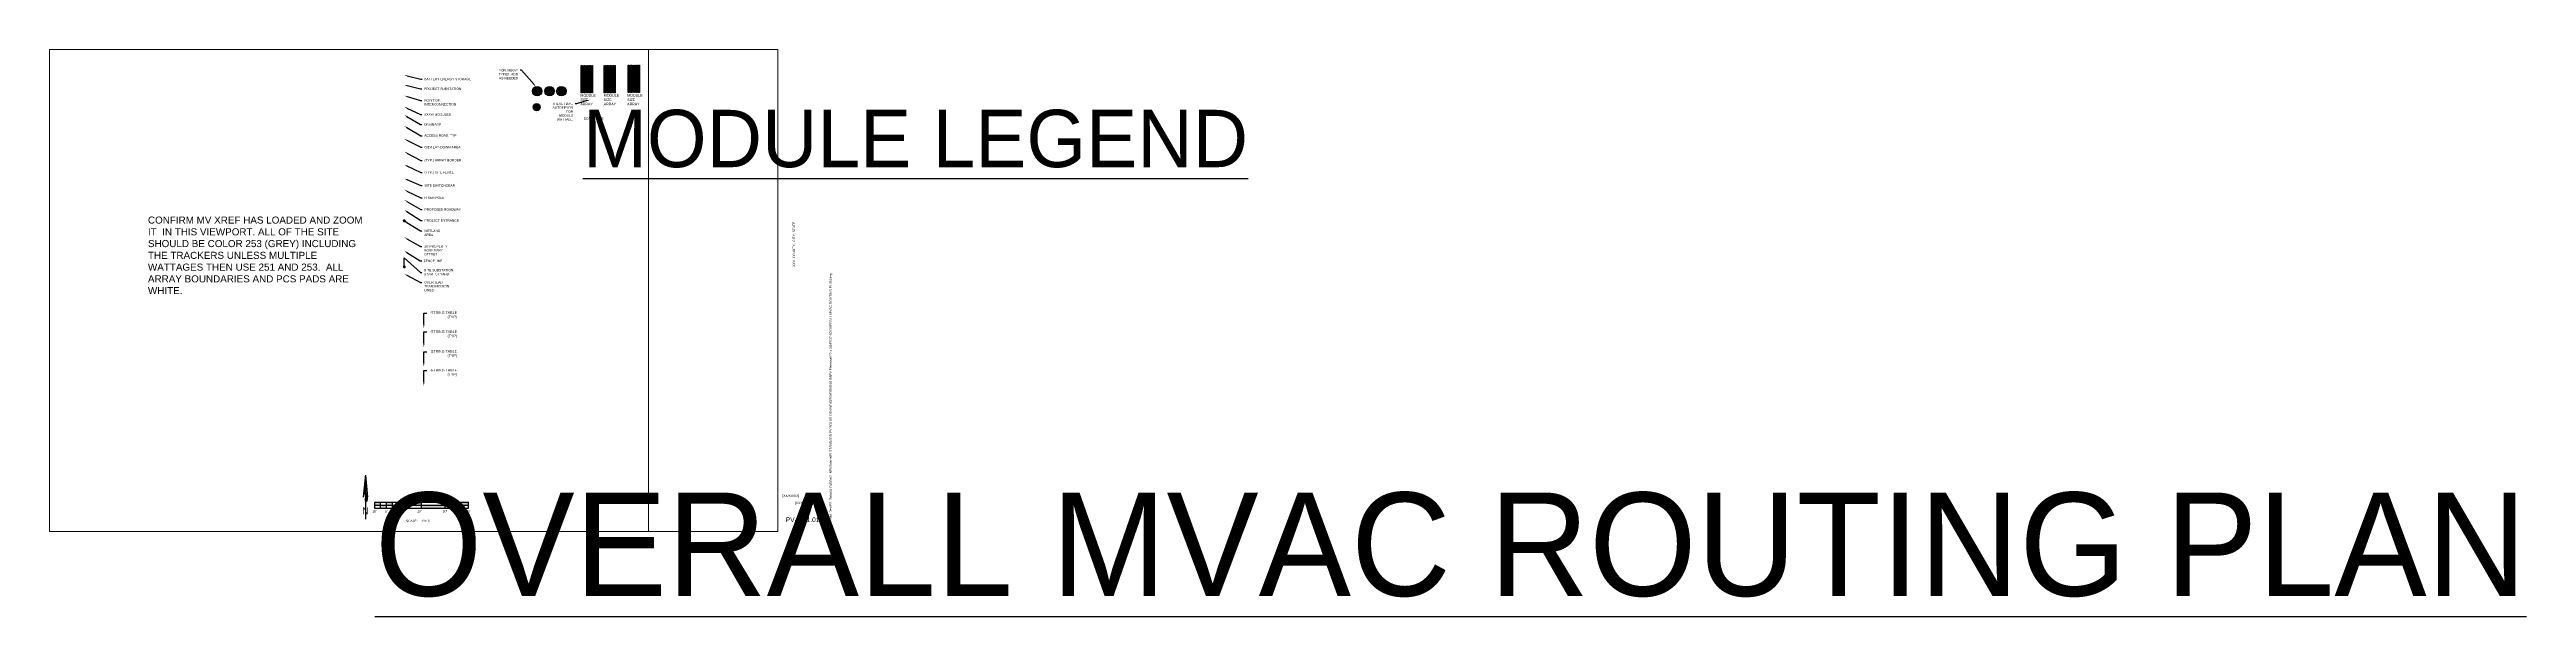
# Paper-space layout 'PV02-00 OVERALL MVAC ROUTING PLAN' of a CAD drawing. Header units: feet. Extents: x 0 to 105, y -4 to 21.
import ezdxf
from ezdxf import colors
from ezdxf.entities.mleader import LeaderData, LeaderLine
from ezdxf.enums import TextEntityAlignment as Align
from ezdxf.math import Vec2, Vec3

# ---------------------------------------------------------------- set-up
doc = ezdxf.new("R2018")
doc.units = ezdxf.units.FT
doc.header["$MEASUREMENT"] = 0
for name, color, linetype in [('G-ANNO-TEXT', 1, 'Continuous'), ('G-ANNO-TTBL', 1, 'Continuous'), ('JINKO 535', 253, 'Continuous'), ('JINKO 540', 250, 'Continuous'), ('RISEN', 251, 'Continuous')]:
    doc.layers.add(name, color=color, linetype=linetype)
doc.layers.add('G-NPLT', color=67, linetype='Continuous', plot=False)
doc.layers.add('VP', color=31, linetype='Continuous', plot=False)
doc.styles.add('NEI-A', font='arial.ttf')
doc.styles.get("Standard").update_dxf_attribs({"font": 'arial.ttf'})

# ---------------------------------------------------------------- blocks, each defined once
blk = doc.blocks.new('ARRAY_LETTER')
h = blk.add_hatch(color=255)
h.dxf.hatch_style = 1
edge = h.paths.add_edge_path()
edge.add_arc((0, 0), 0.2, 0, 360)
at = {"layer": 'G-ANNO-TEXT'}
blk.add_circle((0, 0), 0.2, dxfattribs=at)
at = {"layer": 'G-ANNO-TEXT', "style": 'NEI-A'}
blk.add_attdef('ARRAY_LETTER', text='', height=0.13, dxfattribs=at).set_placement((0, 0), align=Align.MIDDLE_CENTER)
blk = doc.blocks.new('PV - LEGEND CALLOUT')
h = blk.add_hatch(color=255)
h.dxf.hatch_style = 1
edge = h.paths.add_edge_path()
edge.add_arc((0, 0), 0.15625, 0, 360)
at = {"layer": 'Defpoints', "color": 2}
for p, q in [((0, 0.24375), (0, 0.24375)), ((0, -0.24375), (0, -0.24375))]:
    blk.add_line(p, q, dxfattribs=at)
at = {"layer": 'G-ANNO-TEXT', "linetype": 'Continuous'}
blk.add_circle((0, 0), 0.15625, dxfattribs=at)
at = {"layer": 'G-ANNO-TEXT', "style": 'NEI-A'}
blk.add_attdef('PV_LEGEND_CALLOUT', text='', height=0.125, dxfattribs=at).set_placement((0, 0), align=Align.MIDDLE_CENTER)
blk.add_attdef('PV_LEGEND_DESCRIPTION', text='', height=0.1, dxfattribs=at).set_placement((0.625, 0), align=Align.MIDDLE_LEFT)
blk = doc.blocks.new('_Dot')
at = {"color": 0, "linetype": 'ByBlock', "lineweight": -2}
blk.add_line((-0.5, 0), (-1, 0), dxfattribs=at)
at = {"color": 0, "linetype": 'ByBlock', "const_width": 0.5}
blk.add_lwpolyline([(-0.25, 0, 1), (0.25, 0, 1)], format="xyb", close=True, dxfattribs=at)
blk = doc.blocks.new('TITLE NAME W_O SCALE')
at = {"lineweight": 30, "flags": 104}
blk.add_attdef('TITLE_NAME', text='', height=0.2, dxfattribs=at).set_placement((-0.03, 0.21), align=Align.BOTTOM_LEFT)
at = {"style": 'NEI-A'}
for tag, p in [('SCALE:', (0, 0)), ('1"_=_', (0.56, 0))]:
    blk.add_attdef(tag, text='', height=0.1, dxfattribs=at).set_placement(p, align=Align.BOTTOM_LEFT)
blk = doc.blocks.new('SUB_BLOCK-SCALE_1')
h = blk.add_hatch(color=256)
h.dxf.hatch_style = 1
h.paths.add_polyline_path([(-2, 0.12), (-2, 0), (-1.75, 0), (-1.75, 0.12)])
h.paths.add_polyline_path([(-1.75, 0), (-1.75, -0.12), (-1.5, -0.12), (-1.5, 0)])
h.paths.add_polyline_path([(-1.25, 0.12), (-1.5, 0.12), (-1.5, 0), (-1.25, 0)])
h.paths.add_polyline_path([(-1.25, 0), (-1.25, -0.12), (-1, -0.12), (-1, 0)])
h.paths.add_polyline_path([(0, 0), (0, 0.12), (-1, 0.12), (-1, 0)])
h.paths.add_polyline_path([(1, -0.12), (1, 0), (0, 0), (0, -0.12)])
h.paths.add_polyline_path([(1, 0.12), (1, 0), (2, 0), (2, 0.12)])
for p, q in [((-2, 0), (2, 0)), ((-1.75, 0.12), (-1.75, -0.12)), ((-1.5, 0.12), (-1.5, -0.12)), ((-1.25, 0.12), (-1.25, -0.12)), ((-1, 0.12), (-1, -0.12)), ((0, -0.12), (0, 0.12))]:
    blk.add_line(p, q)
at = {"color": 0, "linetype": 'ByBlock', "lineweight": -2}
blk.add_line((1, 0.12), (1, -0.12), dxfattribs=at)
blk.add_lwpolyline([(-2, 0.12), (-2, -0.12), (2, -0.12), (2, 0.12)], close=True, dxfattribs=at)
at = {"insert": (-0.66, -0.67), "char_height": 0.1, "width": 0.4822, "attachment_point": 4, "style": 'NEI-A'}
blk.add_mtext('\\pxql;SCALE:', dxfattribs=at)
at = {"linetype": 'ByBlock', "lineweight": -2, "style": 'NEI-A', "flags": 8}
for tag, p in [('#1', (-2, -0.26)), ('#2', (-1.5, -0.26)), ('#3', (-1, -0.26)), ('#4', (0, -0.26)), ('#5', (1, -0.26)), ('#6', (2, -0.26))]:
    blk.add_attdef(tag, text='', height=0.1, dxfattribs=at).set_placement(p, align=Align.MIDDLE_CENTER)
blk.add_attdef('SCALE', text='', height=0.1, dxfattribs=at).set_placement((0, -0.67), align=Align.MIDDLE_LEFT)
blk = doc.blocks.new('*U17')
ref = blk.add_blockref('SUB_BLOCK-SCALE_1', (0, 0))
ref.add_attrib('#1', "10'", dxfattribs={"linetype": 'ByBlock', "lineweight": -2, "height": 0.1, "style": 'NEI-A', "flags": 8}).set_placement((-2, -0.26), align=Align.MIDDLE)
ref.add_attrib('#2', "5'", dxfattribs={"linetype": 'ByBlock', "lineweight": -2, "height": 0.1, "style": 'NEI-A', "flags": 8}).set_placement((-1.5, -0.26), align=Align.MIDDLE)
ref.add_attrib('#3', '0', dxfattribs={"linetype": 'ByBlock', "lineweight": -2, "height": 0.1, "style": 'NEI-A', "flags": 8}).set_placement((-1, -0.26), align=Align.MIDDLE)
ref.add_attrib('#4', "10'", dxfattribs={"linetype": 'ByBlock', "lineweight": -2, "height": 0.1, "style": 'NEI-A', "flags": 8}).set_placement((-0.09, -0.26), align=Align.MIDDLE)
ref.add_attrib('#5', "20'", dxfattribs={"linetype": 'ByBlock', "lineweight": -2, "height": 0.1, "style": 'NEI-A', "flags": 8}).set_placement((1, -0.26), align=Align.MIDDLE)
ref.add_attrib('#6', "30'", dxfattribs={"linetype": 'ByBlock', "lineweight": -2, "height": 0.1, "style": 'NEI-A', "flags": 8}).set_placement((2, -0.26), align=Align.MIDDLE)
ref.add_attrib('SCALE', '1"=10\'', dxfattribs={"linetype": 'ByBlock', "lineweight": -2, "height": 0.1, "style": 'NEI-A', "flags": 8}).set_placement((0, -0.67), align=Align.MIDDLE_LEFT)
blk = doc.blocks.new('NORTH ARROW VERTICAL')
h = blk.add_hatch()
h.set_pattern_fill('ANSI31', color=0, scale=0.01, style=0)
h.paths.add_polyline_path([(-0.029, 0.337, -0.067391), (-0.022, 0.357, -0.104279), (-0.011, 0.371, -0.174286), (0, 0.375), (0, 0.625)])
h.paths.add_polyline_path([(0.031, 0.312), (0.029, 0.337, 0.067391), (0.022, 0.357, 0.104279), (0.011, 0.371, 0.174286), (0, 0.375), (0, 0.25, 0.174286), (0.011, 0.254, 0.104279), (0.022, 0.268, 0.065115), (0.029, 0.287, 0.051264)])
at = {"color": 0}
for p, q in [((0, 0.625), (-0.031, 0.312)), ((0, 0.625), (0.031, 0.312)), ((0, 0.625), (0, 0.375)), ((0, 0.375), (0, 0.25)), ((0, 0.25), (0, 0))]:
    blk.add_line(p, q, dxfattribs=at)
for points in [[(0, 0.375, 0.174286), (-0.011, 0.371, 0.104279), (-0.022, 0.357, 0.065115), (-0.029, 0.338, 0.051264), (-0.031, 0.312, 0.051264)], [(0.031, 0.312, 0.051264), (0.029, 0.338, 0.065115), (0.022, 0.357, 0.104279), (0.011, 0.371, 0.174286), (0, 0.375, 0.174286)], [(0, 0.25, 0.174286), (0.011, 0.254, 0.104279), (0.022, 0.268, 0.065115), (0.029, 0.287, 0.051264), (0.031, 0.312, 0.051264)]]:
    blk.add_lwpolyline(points, format="xyb", dxfattribs=at)
at = {"color": 0, "style": 'NEI-A', "width": 0.85}
blk.add_text('N', height=0.1, dxfattribs=at).set_placement((0, 0.122), align=Align.MIDDLE)
blk = doc.blocks.new('1P87@52DEG F TR ID3 PVBlock')
blk.add_lwpolyline([(-7, 6), (0, 6), (0, -328), (-7, -328)], close=True)
blk = doc.blocks.new('TITLE NAME')
at = {"lineweight": 30, "flags": 104}
blk.add_attdef('TITLE_NAME', text='', height=0.2, dxfattribs=at).set_placement((-0.03, 0.21), align=Align.BOTTOM_LEFT)
at = {"style": 'NEI-A'}
for tag, p in [('SCALE:', (0, 0)), ('1"_=_', (0.56, 0))]:
    blk.add_attdef(tag, text='', height=0.1, dxfattribs=at).set_placement(p, align=Align.BOTTOM_LEFT)

psp = doc.layouts.new('PV02-00 OVERALL MVAC ROUTING PLAN')

# ---------------------------------------------------------------- linework, layer by layer
at = {"layer": 'G-ANNO-TEXT', "const_width": 0.0025}
for points in [[(22.61, 19.82), (23.09, 19.82), (23.09, 18.66), (22.61, 18.66)], [(23.58, 19.82), (24.07, 19.82), (24.07, 18.66), (23.58, 18.66)], [(24.61, 19.84), (25.1, 19.84), (25.1, 18.68), (24.61, 18.68)]]:
    psp.add_lwpolyline(points, close=True, dxfattribs=at)

# ---------------------------------------------------------------- block references
for p, values in [((20.74, 18.73), {'ARRAY_LETTER': 'A'}), ((21.27, 18.73), {'ARRAY_LETTER': 'B'}), ((21.77, 18.73), {'ARRAY_LETTER': 'C'})]:
    psp.add_blockref('ARRAY_LETTER', p).add_auto_attribs(values)
ref = psp.add_blockref('PV - LEGEND CALLOUT', (20.72, 18.05), dxfattribs=dict(xscale=0.972, yscale=0.972, zscale=0.972))
ref.add_attrib('PV_LEGEND_CALLOUT', 'MS', dxfattribs={"layer": 'G-ANNO-TEXT', "height": 0.121, "style": 'NEI-A'}).set_placement((20.72, 18.05), align=Align.MIDDLE_CENTER)
at = {"layer": 'G-ANNO-TEXT'}
ref = psp.add_blockref('TITLE NAME', (22.72, 17.43), dxfattribs=at)
lines = psp.add_mtext('{\\LMODULE LEGEND}', dxfattribs={"layer": '0', "insert": (22.69, 17.94), "char_height": 2.4399, "attachment_point": 1})
ref.add_attrib('TITLE_NAME', '', (22.69, 17.94)).embed_mtext(lines)
ref.add_attrib('SCALE:', 'SCALE:', dxfattribs={"layer": '0', "height": 0.1, "style": 'NEI-A'}).set_placement((22.72, 17.49), align=Align.BOTTOM_LEFT)
ref.add_attrib('1"_=_', 'NTS', dxfattribs={"layer": '0', "height": 0.1, "style": 'NEI-A'}).set_placement((23.28, 17.49), align=Align.BOTTOM_LEFT)
at = {"layer": 'G-ANNO-TEXT', "xscale": 3, "yscale": 3, "zscale": 3}
psp.add_blockref('NORTH ARROW VERTICAL', (13.44, 0.52), dxfattribs=at)
at = {"layer": 'G-ANNO-TEXT'}
psp.add_blockref('*U17', (15.82, 1.12), dxfattribs=at)
ref = psp.add_blockref('TITLE NAME W_O SCALE', (12.93, 1.95), dxfattribs=at)
lines = psp.add_mtext('{\\LOVERALL MVAC ROUTING PLAN}', dxfattribs={"layer": '0', "insert": (13.84, 1.66), "char_height": 4.3977, "attachment_point": 1})
ref.add_attrib('TITLE_NAME', '', (13.84, 1.66)).embed_mtext(lines)
at = {"layer": 'JINKO 535', "xscale": 0.003472222222222222, "yscale": 0.003472222222222222, "zscale": 0.003472222222222222}
for p in [(23.61, 19.8), (23.67, 19.8), (23.74, 19.8), (23.8, 19.8), (23.87, 19.8), (23.93, 19.8), (24, 19.8), (24.06, 19.8)]:
    psp.add_blockref('1P87@52DEG F TR ID3 PVBlock', p, dxfattribs=at)
at = {"layer": 'JINKO 540', "xscale": 0.003472222222222222, "yscale": 0.003472222222222222, "zscale": 0.003472222222222222}
for p in [(24.64, 19.82), (24.71, 19.82), (24.77, 19.82), (24.83, 19.82), (24.9, 19.82), (24.96, 19.82), (25.03, 19.82), (25.09, 19.82)]:
    psp.add_blockref('1P87@52DEG F TR ID3 PVBlock', p, dxfattribs=at)
at = {"layer": 'RISEN', "xscale": 0.003472222222222222, "yscale": 0.003472222222222222, "zscale": 0.003472222222222222}
for p in [(22.64, 19.8), (22.7, 19.8), (22.77, 19.8), (22.83, 19.8), (22.9, 19.8), (22.96, 19.8), (23.02, 19.8), (23.09, 19.8)]:
    psp.add_blockref('1P87@52DEG F TR ID3 PVBlock', p, dxfattribs=at)

# ---------------------------------------------------------------- texts
at = {"layer": 'G-ANNO-TEXT', "char_height": 0.1094, "width": 0.6841, "attachment_point": 4, "style": 'NEI-A'}
for insert in [(22.58, 18.37), (23.57, 18.37), (24.57, 18.37)]:
    psp.add_mtext('MODULE SIZE   ARRAY', dxfattribs=dict(at, insert=insert))
at = {"layer": 'G-ANNO-TTBL', "style": 'NEI-A'}
psp.add_text('XXX, COUNTY , CITY, STATE', height=0.1, rotation=90, dxfattribs=at).set_placement((31.67, 12.22), align=Align.MIDDLE)
for s, width, insert, char_height, attachment_point in [('[XX/XX/XX]', 0.8548, (31.17, 1.51), 0.1, 4), ('[XXXX.XXX]', 0.8548, (32.09, 1.2), 0.1, 5), ('PV-E.01.01', 1.7218, (32.03, 0.5), 0.2, 5)]:
    psp.add_mtext_dynamic_manual_height_columns(s, width=width, gutter_width=0.5, heights=[0], dxfattribs=dict(at, insert=insert, char_height=char_height, attachment_point=attachment_point))
at = {"layer": 'G-NPLT', "insert": (4.19, 13.4), "char_height": 0.3, "width": 9.1702, "attachment_point": 1, "style": 'NEI-A'}
psp.add_mtext('CONFIRM MV XREF HAS LOADED AND ZOOM IT  IN THIS VIEWPORT. ALL OF THE SITE SHOULD BE COLOR 253 (GREY) INCLUDING THE TRACKERS UNLESS MULTIPLE WATTAGES THEN USE 251 AND 253.  ALL ARRAY BOUNDARIES AND PCS PADS ARE WHITE. ', dxfattribs=at)
at = {"layer": 'G-NPLT', "insert": (33.17, 0), "char_height": 0.1, "width": 13.9717, "attachment_point": 1, "rotation": 90, "style": 'NEI-A'}
psp.add_mtext('H:\\\\Ops_Std_Dev\\\\PS_Solar\\\\4_DWGs\\\\2_NEI\\\\Solar\\\\NEI STANDARD PV SOLAR DRAWINGS\\\\WORKING IN\\\\PV Electrical\\\\22 x 34\\\\PV02-00 OVERALL MVAC ROUTING PLAN.dwg', dxfattribs=at)

# ---------------------------------------------------------------- leaders
at = {"layer": 'G-ANNO-TEXT'}
ml = psp.add_multileader_mtext('Standard', dxfattribs=at)
ml.set_content('BATTERY ENERGY STORAGE', color=256, style='NEI-A')
ml.set_leader_properties()
ml.build(insert=Vec2(0, 0))
ml.multileader.update_dxf_attribs({"dogleg_length": 0.0625, "arrow_head_size": 0.125})
ctx = ml.context
ctx.base_point, ctx.char_height, ctx.arrow_head_size, ctx.landing_gap_size, ctx.plane_origin = Vec3(15.85, 19.25), 0.1, 0.125, 0.09, Vec3(14.55, 18.33)
notes = []
notes.append((ctx, [(0, (1, 1, 0), (15.79, 19.25), (1, 0), 0.0625, [(0, [(15.09, 19.42)], 0, [])])]))
ctx.mtext.insert, ctx.mtext.width, ctx.mtext.flow_direction = Vec3(15.94, 19.3), 2.0138, 5
ml = psp.add_multileader_mtext('Standard', dxfattribs=at)
ml.set_content('PROJECT SUBSTATION', color=256, style='NEI-A')
ml.set_leader_properties()
ml.build(insert=Vec2(0, 0))
ml.multileader.update_dxf_attribs({"dogleg_length": 0.0625, "arrow_head_size": 0.125})
ctx = ml.context
ctx.base_point, ctx.char_height, ctx.arrow_head_size, ctx.landing_gap_size, ctx.plane_origin = Vec3(15.84, 18.83), 0.1, 0.125, 0.09, Vec3(15.47, 17.94)
notes.append((ctx, [(0, (1, 1, 0), (15.78, 18.83), (1, 0), 0.0625, [(0, [(15.09, 19)], 0, [])])]))
ctx.mtext.insert, ctx.mtext.width, ctx.mtext.flow_direction = Vec3(15.93, 18.88), 1.573, 5
ml = psp.add_multileader_mtext('Standard', dxfattribs=at)
ml.set_content('POINT OF INTERCONNECTION', color=256, style='NEI-A')
ml.set_leader_properties()
ml.build(insert=Vec2(0, 0))
ml.multileader.update_dxf_attribs({"dogleg_length": 0.0625, "arrow_head_size": 0.125})
ctx = ml.context
ctx.base_point, ctx.char_height, ctx.arrow_head_size, ctx.landing_gap_size, ctx.plane_origin = Vec3(15.85, 18.34), 0.1, 0.125, 0.09, Vec3(15.48, 17.45)
notes.append((ctx, [(0, (1, 1, 0), (15.78, 18.34), (1, 0), 0.0625, [(0, [(15.09, 18.54)], 0, [])])]))
ctx.mtext.insert, ctx.mtext.width, ctx.mtext.flow_direction = Vec3(15.94, 18.39), 1.573, 5
ml = psp.add_multileader_mtext('Standard', dxfattribs=at)
ml.set_content('XXXW MODULES', color=256, style='NEI-A')
ml.set_leader_properties()
ml.build(insert=Vec2(0, 0))
ml.multileader.update_dxf_attribs({"dogleg_length": 0.0625, "arrow_head_size": 0.125})
ctx = ml.context
ctx.base_point, ctx.char_height, ctx.arrow_head_size, ctx.landing_gap_size, ctx.plane_origin = Vec3(15.84, 17.74), 0.1, 0.125, 0.09, Vec3(15.54, 15.54)
notes.append((ctx, [(0, (1, 1, 0), (15.78, 17.74), (1, 0), 0.0625, [(0, [(15.09, 18.07)], 0, [])])]))
ctx.mtext.insert, ctx.mtext.width, ctx.mtext.flow_direction = Vec3(15.93, 17.79), 1.0883, 5
ml = psp.add_multileader_mtext('Standard', dxfattribs=at)
ml.set_content('DRAINAGE', color=256, style='NEI-A')
ml.set_leader_properties()
ml.build(insert=Vec2(0, 0))
ml.multileader.update_dxf_attribs({"dogleg_length": 0.0625, "arrow_head_size": 0.125})
ctx = ml.context
ctx.base_point, ctx.char_height, ctx.arrow_head_size, ctx.landing_gap_size, ctx.plane_origin = Vec3(15.84, 17.31), 0.1, 0.125, 0.09, Vec3(15.48, 16.43)
notes.append((ctx, [(0, (1, 1, 0), (15.78, 17.31), (1, 0), 0.0625, [(0, [(15.09, 17.72)], 0, [])])]))
ctx.mtext.insert, ctx.mtext.width, ctx.mtext.flow_direction = Vec3(15.93, 17.36), 1.573, 5
ml = psp.add_multileader_mtext('Standard', dxfattribs=at)
ml.set_content('ACCESS ROAD, TYP', color=256, style='NEI-A')
ml.set_leader_properties()
ml.build(insert=Vec2(0, 0))
ml.multileader.update_dxf_attribs({"dogleg_length": 0.0625, "arrow_head_size": 0.125})
ctx = ml.context
ctx.base_point, ctx.char_height, ctx.arrow_head_size, ctx.landing_gap_size, ctx.plane_origin = Vec3(15.85, 16.84), 0.1, 0.125, 0.09, Vec3(15.48, 15.96)
notes.append((ctx, [(0, (1, 1, 0), (15.79, 16.84), (1, 0), 0.0625, [(0, [(15.09, 17.25)], 0, [])])]))
ctx.mtext.insert, ctx.mtext.width, ctx.mtext.flow_direction = Vec3(15.94, 16.9), 1.573, 5
ml = psp.add_multileader_mtext('Standard', dxfattribs=at)
ml.set_content('O&M LAY-DOWN AREA', color=256, style='NEI-A')
ml.set_leader_properties()
ml.build(insert=Vec2(0, 0))
ml.multileader.update_dxf_attribs({"dogleg_length": 0.0625, "arrow_head_size": 0.125})
ctx = ml.context
ctx.base_point, ctx.char_height, ctx.arrow_head_size, ctx.landing_gap_size, ctx.plane_origin = Vec3(15.86, 16.35), 0.1, 0.125, 0.09, Vec3(15.49, 15.47)
notes.append((ctx, [(0, (1, 1, 0), (15.79, 16.35), (1, 0), 0.0625, [(0, [(15.09, 16.7)], 0, [])])]))
ctx.mtext.insert, ctx.mtext.width, ctx.mtext.flow_direction = Vec3(15.95, 16.4), 1.573, 5
ml = psp.add_multileader_mtext('Standard', dxfattribs=at)
ml.set_content('(TYP.) ARRAY BORDER', color=256, style='NEI-A')
ml.set_leader_properties()
ml.build(insert=Vec2(0, 0))
ml.multileader.update_dxf_attribs({"dogleg_length": 0.0625, "arrow_head_size": 0.125})
ctx = ml.context
ctx.base_point, ctx.char_height, ctx.arrow_head_size, ctx.landing_gap_size, ctx.plane_origin = Vec3(15.86, 15.79), 0.1, 0.125, 0.09, Vec3(15.49, 14.9)
notes.append((ctx, [(0, (1, 1, 0), (15.79, 15.79), (1, 0), 0.0625, [(0, [(15.09, 16.16)], 0, [])])]))
ctx.mtext.insert, ctx.mtext.width, ctx.mtext.flow_direction = Vec3(15.95, 15.85), 1.573, 5
ml = psp.add_multileader_mtext('Standard', dxfattribs=at)
ml.set_content('(TYP.) SITE FENCE', color=256, style='NEI-A')
ml.set_leader_properties()
ml.build(insert=Vec2(0, 0))
ml.multileader.update_dxf_attribs({"dogleg_length": 0.0625, "arrow_head_size": 0.125})
ctx = ml.context
ctx.base_point, ctx.char_height, ctx.arrow_head_size, ctx.landing_gap_size, ctx.plane_origin = Vec3(15.86, 15.27), 0.1, 0.125, 0.09, Vec3(15.49, 14.39)
notes.append((ctx, [(0, (1, 1, 0), (15.79, 15.27), (1, 0), 0.0625, [(0, [(15.09, 15.61)], 0, [])])]))
ctx.mtext.insert, ctx.mtext.width, ctx.mtext.flow_direction = Vec3(15.95, 15.33), 1.573, 5
ml = psp.add_multileader_mtext('Standard', dxfattribs=at)
ml.set_content('SITE SWITCHGEAR', color=256, style='NEI-A')
ml.set_leader_properties()
ml.build(insert=Vec2(0, 0))
ml.multileader.update_dxf_attribs({"dogleg_length": 0.0625, "arrow_head_size": 0.125})
ctx = ml.context
ctx.base_point, ctx.char_height, ctx.arrow_head_size, ctx.landing_gap_size, ctx.plane_origin = Vec3(15.86, 14.72), 0.1, 0.125, 0.09, Vec3(15.49, 13.84)
notes.append((ctx, [(0, (1, 1, 0), (15.79, 14.72), (1, 0), 0.0625, [(0, [(15.09, 15.02)], 0, [])])]))
ctx.mtext.insert, ctx.mtext.width, ctx.mtext.flow_direction = Vec3(15.95, 14.77), 1.573, 5
ml = psp.add_multileader_mtext('Standard', dxfattribs=at)
ml.set_content('RISER POLE', color=256, style='NEI-A')
ml.set_leader_properties()
ml.build(insert=Vec2(0, 0))
ml.multileader.update_dxf_attribs({"dogleg_length": 0.0625, "arrow_head_size": 0.125})
ctx = ml.context
ctx.base_point, ctx.char_height, ctx.arrow_head_size, ctx.landing_gap_size, ctx.plane_origin = Vec3(15.86, 14.2), 0.1, 0.125, 0.09, Vec3(15.49, 13.32)
notes.append((ctx, [(0, (1, 1, 0), (15.79, 14.2), (1, 0), 0.0625, [(0, [(15.09, 14.54)], 0, [])])]))
ctx.mtext.insert, ctx.mtext.width, ctx.mtext.flow_direction = Vec3(15.95, 14.25), 1.573, 5
ml = psp.add_multileader_mtext('Standard', dxfattribs=at)
ml.set_content('PROPOSED ROADWAY', color=256, style='NEI-A')
ml.set_leader_properties()
ml.build(insert=Vec2(0, 0))
ml.multileader.update_dxf_attribs({"dogleg_length": 0.0625, "arrow_head_size": 0.125})
ctx = ml.context
ctx.base_point, ctx.char_height, ctx.arrow_head_size, ctx.landing_gap_size, ctx.plane_origin = Vec3(15.86, 13.7), 0.1, 0.125, 0.09, Vec3(15.49, 12.81)
notes.append((ctx, [(0, (1, 1, 0), (15.79, 13.7), (1, 0), 0.0625, [(0, [(15.09, 14.11)], 0, [])])]))
ctx.mtext.insert, ctx.mtext.width, ctx.mtext.flow_direction = Vec3(15.95, 13.75), 1.573, 5
ml = psp.add_multileader_mtext('Standard', dxfattribs=at)
ml.set_content('PROJECT ENTRANCE', color=256, style='NEI-A')
ml.set_leader_properties()
ml.build(insert=Vec2(0, 0))
ml.multileader.update_dxf_attribs({"dogleg_length": 0.0625, "arrow_head_size": 0.125})
ctx = ml.context
ctx.base_point, ctx.char_height, ctx.arrow_head_size, ctx.landing_gap_size, ctx.plane_origin = Vec3(15.86, 13.23), 0.1, 0.125, 0.09, Vec3(15.49, 12.35)
notes.append((ctx, [(0, (1, 1, 0), (15.79, 13.23), (1, 0), 0.0625, [(0, [(15.09, 13.68)], 0, [])])]))
ctx.mtext.insert, ctx.mtext.width, ctx.mtext.flow_direction = Vec3(15.95, 13.28), 1.573, 5
at = {"layer": 'G-NPLT'}
ml = psp.add_multileader_mtext('Standard', dxfattribs=at)
ml.set_content('FOR ARRAY TYPES. ADD AS NEEDED', color=256, style='NEI-A')
ml.set_leader_properties()
ml.build(insert=Vec2(0, 0))
ml.multileader.update_dxf_attribs({"dogleg_length": 0.0625, "arrow_head_size": 0.125})
ctx = ml.context
ctx.base_point, ctx.char_height, ctx.arrow_head_size, ctx.landing_gap_size, ctx.plane_origin = Vec3(19.02, 19.62), 0.1, 0.125, 0.09, Vec3(18.24, 18.32)
ctx.text_align_type = 2
notes.append((ctx, [(1, (1, 1, 0), (20.08, 19.62), (-1, 0), 0.0625, [(0, [(20.69, 18.92)], 0, [])])]))
ctx.mtext.insert, ctx.mtext.width, ctx.mtext.alignment, ctx.mtext.flow_direction = Vec3(19.93, 19.67), 0.8947, 3, 5
ml = psp.add_multileader_mtext('Standard', dxfattribs=at)
ml.set_content('THESE HAVE AUTOFIELDS FOR MODULE WATTAGE', color=256, style='NEI-A')
ml.set_leader_properties()
ml.build(insert=Vec2(0, 0))
ml.multileader.update_dxf_attribs({"dogleg_length": 0.0625, "arrow_head_size": 0.125})
ctx = ml.context
ctx.base_point, ctx.char_height, ctx.arrow_head_size, ctx.landing_gap_size, ctx.plane_origin = Vec3(21.31, 18.2), 0.1, 0.125, 0.09, Vec3(20.58, 16.9)
ctx.text_align_type = 2
notes.append((ctx, [(1, (1, 1, 0), (22.42, 18.2), (-1, 0), 0.0625, [(0, [(22.99, 18.37)], 0, [])])]))
ctx.mtext.insert, ctx.mtext.width, ctx.mtext.alignment, ctx.mtext.flow_direction = Vec3(22.27, 18.25), 0.8947, 3, 5
for ctx, leaders in notes:
    for number, flags, end, landing, length, lines in leaders:
        leader = LeaderData()
        leader.index, (leader.has_last_leader_line, leader.has_dogleg_vector, leader.attachment_direction) = number, flags
        leader.last_leader_point, leader.dogleg_vector, leader.dogleg_length = Vec3(end), Vec3(landing), length
        for number, points, colour, breaks in lines:
            line = LeaderLine()
            line.index, line.vertices, line.color, line.breaks = number, Vec3.list(points), colors.encode_raw_color(colour), breaks
            leader.lines.append(line)
        ctx.leaders.append(leader)

# ---------------------------------------------------------------- viewports
at = {"layer": 'VP'}
psp.add_viewport(center=(12.74, 10.25), size=(25.48, 20.505), view_center_point=(2411586.94, 1594012.77), view_height=42918.8007, dxfattribs=at)
psp.add_viewport(center=(28.23, 10.25), size=(5.5, 20.505), view_center_point=(35.38, 30.74), view_height=20.505, status=3, dxfattribs=at)

# ---------------------------------------------------------------- next in the draw order: leaders
at = {"layer": 'G-ANNO-TEXT'}
ml = psp.add_multileader_mtext('Standard', dxfattribs=at)
ml.set_content('\\pxsm1;SITE SUBSTATION \\P& SWITCHYARD', color=256, style='NEI-A')
ml.set_leader_properties(color=256, linetype='ByLayer', lineweight=-1)
ml.set_arrow_properties(name='DOT')
ml.build(insert=Vec2(0, 0))
ml.multileader.update_dxf_attribs({"text_left_attachment_type": 2, "text_right_attachment_type": 2, "dogleg_length": 0.0625, "arrow_head_size": 0.125})
ctx = ml.context
ctx.base_point, ctx.char_height, ctx.arrow_head_size, ctx.landing_gap_size, ctx.plane_origin = Vec3(15.84, 11.02), 0.1, 0.125, 0.09, Vec3(7.77, 19.33)
ctx.left_attachment, ctx.right_attachment = 2, 2
notes = []
notes.append((ctx, [(1, (1, 1, 0), (15.78, 11.02), (1, 0), 0.0625, [(0, [(15.09, 11.26), (15.09, 11.64)], 0, [])])]))
ctx.mtext.insert, ctx.mtext.width, ctx.mtext.flow_direction = Vec3(15.93, 11.17), 1.348, 5
ctx.mtext.has_bg_fill, ctx.mtext.bg_color, ctx.mtext.bg_scale_factor, ctx.mtext.bg_transparency, ctx.mtext.use_window_bg_color = 1, -1027028792, 1.5, 0, 1
ml = psp.add_multileader_mtext('Standard', dxfattribs=at)
ml.set_content('\\pxqr;\xa0-STRING TABLE\\P(TYP) ', color=256, style='NEI-A')
ml.set_leader_properties()
ml.build(insert=Vec2(0, 0))
ml.multileader.update_dxf_attribs({"dogleg_length": 0.125, "arrow_head_size": 0.18})
ctx = ml.context
ctx.base_point, ctx.char_height, ctx.arrow_head_size, ctx.landing_gap_size, ctx.plane_origin = Vec3(16.05, 9.29), 0.1094, 0.18, 0.09, Vec3(21.18, 9.41)
ctx.text_align_type = 2
notes.append((ctx, [(1, (1, 1, 0), (15.92, 9.29), (1, 0), 0.125, [(0, [(15.92, 8.65)], 0, [])])]))
ctx.mtext.insert, ctx.mtext.width, ctx.mtext.defined_height, ctx.mtext.alignment, ctx.mtext.flow_direction = Vec3(17.33, 9.37), 1.4209, 0.506, 3, 5
ctx.mtext.has_bg_fill, ctx.mtext.bg_color, ctx.mtext.bg_scale_factor, ctx.mtext.bg_transparency, ctx.mtext.use_window_bg_color = 1, -1027028792, 1.5, 0, 1
for ctx, leaders in notes:
    for number, flags, end, landing, length, lines in leaders:
        leader = LeaderData()
        leader.index, (leader.has_last_leader_line, leader.has_dogleg_vector, leader.attachment_direction) = number, flags
        leader.last_leader_point, leader.dogleg_vector, leader.dogleg_length = Vec3(end), Vec3(landing), length
        for number, points, colour, breaks in lines:
            line = LeaderLine()
            line.index, line.vertices, line.color, line.breaks = number, Vec3.list(points), colors.encode_raw_color(colour), breaks
            leader.lines.append(line)
        ctx.leaders.append(leader)

# ---------------------------------------------------------------- next in the draw order: leaders
ml = psp.add_multileader_mtext('Standard', dxfattribs=at)
ml.set_content("\\pxsm1,ql;20' PROPERTY BOUNDARY\\POFFSET", color=256, style='NEI-A')
ml.set_leader_properties()
ml.build(insert=Vec2(0, 0))
ml.multileader.update_dxf_attribs({"dogleg_length": 0.0625, "arrow_head_size": 0.125})
ctx = ml.context
ctx.base_point, ctx.char_height, ctx.arrow_head_size, ctx.landing_gap_size, ctx.plane_origin = Vec3(15.85, 12.13), 0.1, 0.125, 0.09, Vec3(12.47, 21.34)
notes = []
notes.append((ctx, [(1, (1, 1, 0), (15.78, 12.13), (1, 0), 0.0625, [(1, [(15.09, 12.52)], 0, [])])]))
ctx.mtext.insert, ctx.mtext.width, ctx.mtext.flow_direction = Vec3(15.94, 12.18), 1.0823, 5
ml = psp.add_multileader_mtext('Standard', dxfattribs=at)
ml.set_content('\\pxsm1;FENCELINE', color=256, style='NEI-A')
ml.set_leader_properties()
ml.build(insert=Vec2(0, 0))
ml.multileader.update_dxf_attribs({"dogleg_length": 0.0625, "arrow_head_size": 0.125})
ctx = ml.context
ctx.base_point, ctx.char_height, ctx.arrow_head_size, ctx.landing_gap_size, ctx.plane_origin = Vec3(15.83, 11.51), 0.1, 0.125, 0.09, Vec3(13.44, 19.44)
notes.append((ctx, [(1, (1, 1, 0), (15.77, 11.51), (1, 0), 0.0625, [(1, [(15.09, 11.94)], 0, [])])]))
ctx.mtext.insert, ctx.mtext.width, ctx.mtext.flow_direction = Vec3(15.92, 11.56), 0.8661, 5
ml = psp.add_multileader_mtext('Standard', dxfattribs=at)
ml.set_content('OVERHEAD TRANSMISSION LINES', color=256, style='NEI-A')
ml.set_leader_properties()
ml.build(insert=Vec2(0, 0))
ml.multileader.update_dxf_attribs({"dogleg_length": 0.0625, "arrow_head_size": 0.125})
ctx = ml.context
ctx.base_point, ctx.char_height, ctx.arrow_head_size, ctx.landing_gap_size, ctx.plane_origin = Vec3(15.85, 10.6), 0.1, 0.125, 0.09, Vec3(15.29, 9.3)
notes.append((ctx, [(0, (1, 1, 0), (15.78, 10.6), (1, 0), 0.0625, [(0, [(15.09, 10.96)], 0, [])])]))
ctx.mtext.insert, ctx.mtext.width, ctx.mtext.flow_direction = Vec3(15.94, 10.65), 0.8947, 5
ml = psp.add_multileader_mtext('Standard', dxfattribs=at)
ml.set_content('\\pxqr;\xa0-STRING TABLE\\P(TYP) ', color=256, style='NEI-A')
ml.set_leader_properties()
ml.build(insert=Vec2(0, 0))
ml.multileader.update_dxf_attribs({"dogleg_length": 0.125, "arrow_head_size": 0.18})
ctx = ml.context
ctx.base_point, ctx.char_height, ctx.arrow_head_size, ctx.landing_gap_size, ctx.plane_origin = Vec3(16.05, 8.49), 0.1094, 0.18, 0.09, Vec3(21.18, 8.61)
ctx.text_align_type = 2
notes.append((ctx, [(1, (1, 1, 0), (15.92, 8.49), (1, 0), 0.125, [(0, [(15.92, 7.84)], 0, [])])]))
ctx.mtext.insert, ctx.mtext.width, ctx.mtext.defined_height, ctx.mtext.alignment, ctx.mtext.flow_direction = Vec3(17.33, 8.56), 1.4209, 0.506, 3, 5
ctx.mtext.has_bg_fill, ctx.mtext.bg_color, ctx.mtext.bg_scale_factor, ctx.mtext.bg_transparency, ctx.mtext.use_window_bg_color = 1, -1027028792, 1.5, 0, 1
for ctx, leaders in notes:
    for number, flags, end, landing, length, lines in leaders:
        leader = LeaderData()
        leader.index, (leader.has_last_leader_line, leader.has_dogleg_vector, leader.attachment_direction) = number, flags
        leader.last_leader_point, leader.dogleg_vector, leader.dogleg_length = Vec3(end), Vec3(landing), length
        for number, points, colour, breaks in lines:
            line = LeaderLine()
            line.index, line.vertices, line.color, line.breaks = number, Vec3.list(points), colors.encode_raw_color(colour), breaks
            leader.lines.append(line)
        ctx.leaders.append(leader)

# ---------------------------------------------------------------- next in the draw order: leaders
ml = psp.add_multileader_mtext('Standard', dxfattribs=at)
ml.set_content('WETLAND AREA', color=256, style='NEI-A')
ml.set_leader_properties(color=256, linetype='ByLayer', lineweight=-1)
ml.set_arrow_properties(name='DOT')
ml.build(insert=Vec2(0, 0))
ml.multileader.update_dxf_attribs({"text_right_attachment_type": 6, "dogleg_length": 0.0625, "arrow_head_size": 0.125})
ctx = ml.context
ctx.base_point, ctx.char_height, ctx.arrow_head_size, ctx.landing_gap_size, ctx.plane_origin = Vec3(15.85, 12.79), 0.1, 0.125, 0.09, Vec3(-22.62, -43.76)
ctx.right_attachment = 6
notes = []
notes.append((ctx, [(0, (1, 1, 0), (15.78, 12.79), (1, 0), 0.0625, [(0, [(15.09, 13.22)], 0, [])])]))
ctx.mtext.insert, ctx.mtext.width, ctx.mtext.flow_direction = Vec3(15.94, 12.84), 0.4557, 5
ctx.mtext.has_bg_fill, ctx.mtext.bg_color, ctx.mtext.bg_scale_factor, ctx.mtext.bg_transparency, ctx.mtext.use_window_bg_color = 1, -1027028792, 1.5, 0, 1
ml = psp.add_multileader_mtext('Standard', dxfattribs=at)
ml.set_content('\\pxqr;\xa0-STRING TABLE\\P(TYP) ', color=256, style='NEI-A')
ml.set_leader_properties()
ml.build(insert=Vec2(0, 0))
ml.multileader.update_dxf_attribs({"dogleg_length": 0.125, "arrow_head_size": 0.18})
ctx = ml.context
ctx.base_point, ctx.char_height, ctx.arrow_head_size, ctx.landing_gap_size, ctx.plane_origin = Vec3(16.05, 7.65), 0.1094, 0.18, 0.09, Vec3(21.18, 7.77)
ctx.text_align_type = 2
notes.append((ctx, [(1, (1, 1, 0), (15.92, 7.65), (1, 0), 0.125, [(0, [(15.92, 7.01)], 0, [])])]))
ctx.mtext.insert, ctx.mtext.width, ctx.mtext.defined_height, ctx.mtext.alignment, ctx.mtext.flow_direction = Vec3(17.33, 7.72), 1.4209, 0.506, 3, 5
ctx.mtext.has_bg_fill, ctx.mtext.bg_color, ctx.mtext.bg_scale_factor, ctx.mtext.bg_transparency, ctx.mtext.use_window_bg_color = 1, -1027028792, 1.5, 0, 1
for ctx, leaders in notes:
    for number, flags, end, landing, length, lines in leaders:
        leader = LeaderData()
        leader.index, (leader.has_last_leader_line, leader.has_dogleg_vector, leader.attachment_direction) = number, flags
        leader.last_leader_point, leader.dogleg_vector, leader.dogleg_length = Vec3(end), Vec3(landing), length
        for number, points, colour, breaks in lines:
            line = LeaderLine()
            line.index, line.vertices, line.color, line.breaks = number, Vec3.list(points), colors.encode_raw_color(colour), breaks
            leader.lines.append(line)
        ctx.leaders.append(leader)

# ---------------------------------------------------------------- next in the draw order: leaders
ml = psp.add_multileader_mtext('Standard', dxfattribs=at)
ml.set_content('\\pxqr;\xa0-STRING TABLE\\P(TYP) ', color=256, style='NEI-A')
ml.set_leader_properties()
ml.build(insert=Vec2(0, 0))
ml.multileader.update_dxf_attribs({"dogleg_length": 0.125, "arrow_head_size": 0.18})
ctx = ml.context
ctx.base_point, ctx.char_height, ctx.arrow_head_size, ctx.landing_gap_size, ctx.plane_origin = Vec3(16.05, 6.85), 0.1094, 0.18, 0.09, Vec3(21.18, 6.96)
ctx.text_align_type = 2
notes = []
notes.append((ctx, [(1, (1, 1, 0), (15.92, 6.85), (1, 0), 0.125, [(0, [(15.92, 6.2)], 0, [])])]))
ctx.mtext.insert, ctx.mtext.width, ctx.mtext.defined_height, ctx.mtext.alignment, ctx.mtext.flow_direction = Vec3(17.33, 6.92), 1.4209, 0.506, 3, 5
ctx.mtext.has_bg_fill, ctx.mtext.bg_color, ctx.mtext.bg_scale_factor, ctx.mtext.bg_transparency, ctx.mtext.use_window_bg_color = 1, -1027028792, 1.5, 0, 1
for ctx, leaders in notes:
    for number, flags, end, landing, length, lines in leaders:
        leader = LeaderData()
        leader.index, (leader.has_last_leader_line, leader.has_dogleg_vector, leader.attachment_direction) = number, flags
        leader.last_leader_point, leader.dogleg_vector, leader.dogleg_length = Vec3(end), Vec3(landing), length
        for number, points, colour, breaks in lines:
            line = LeaderLine()
            line.index, line.vertices, line.color, line.breaks = number, Vec3.list(points), colors.encode_raw_color(colour), breaks
            leader.lines.append(line)
        ctx.leaders.append(leader)

doc.saveas('drawing.dxf')
